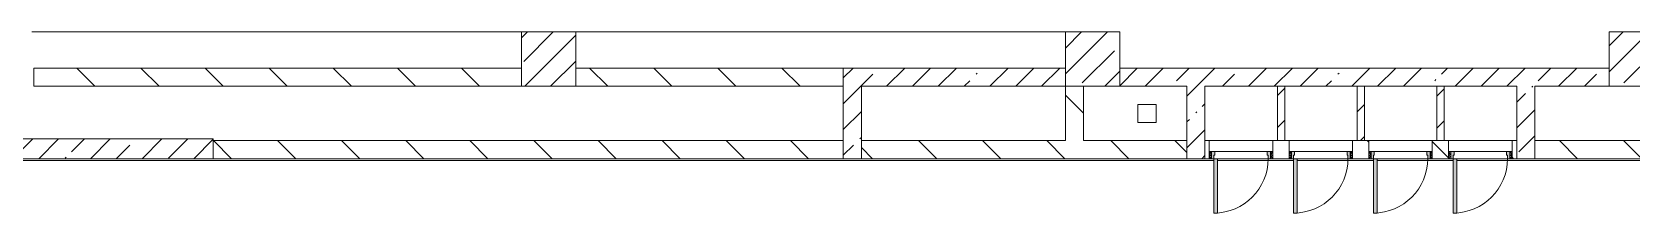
# Model space of a CAD drawing. Header units: millimetres. Extents: x -5507 to 191320, y -8553 to 29000.
# Drawn here: x 105100 to 122740, y 10300 to 12300 of the extents above; entities that cross this region are included whole.
import ezdxf

# ---------------------------------------------------------------- set-up
doc = ezdxf.new("R2010")
doc.units = ezdxf.units.MM
for name, color, linetype, lineweight, true_color in [('A-DOOR-1', 7, 'Continuous', 5, 0xaaaaaa), ('A-DOOR-2', 7, 'Continuous', 5, 0xe2e2e2), ('A-DOOR-FRAM-1', 7, 'Continuous', 5, 0xe2e2e2), ('A-DOOR-FRAM-2', 7, 'Continuous', 5, 0xaaaaaa), ('A-FLOR-2', 7, 'Continuous', 5, 0xaaaaaa)]:
    doc.layers.add(name, color=color, linetype=linetype, lineweight=lineweight, true_color=true_color)
for name, color, linetype, lineweight in [('A-WALL', 7, 'Continuous', 9), ('I-WALL-2', 7, 'Continuous', 5), ('S-COLS-2', 7, 'Continuous', 5)]:
    doc.layers.add(name, color=color, linetype=linetype, lineweight=lineweight)
pattern_1 = [(135, (62340, 0), (-353.5534, -353.5534), [])]
pattern_2 = [(45, (62340, 0), (-285.1231, 285.1231), []), (45, (62625.1, 0), (-285.1231, 285.1231), [504.031, -100.806, 16.764, -84.042])]
pattern_3 = [(45, (62339.98, 0), (-176.7767, 176.7767), [])]
pattern_4 = [(135, (1951.41, 164.685), (-14.14214, -14.14214), []), (225, (1951.41, 164.685), (14.14214, -14.14214), [])]
pattern_5 = [(45, (-171.384, 164.685), (-14.1421, 14.1421), []), (135, (-171.384, 164.685), (-14.1421, -14.1421), [])]

# ---------------------------------------------------------------- blocks, each defined once
blk = doc.blocks.new('BSC_Колонна _Прямоугольная - 600х600-23205375-3_5_1_птичка')
at = {"layer": 'S-COLS-2'}
h = blk.add_hatch(dxfattribs=at)
h.set_pattern_fill('FP_70', color=256, style=0, pattern_type=2)
h.set_pattern_definition([(45, (-54460, -12000), (-285.123, 285.123), []), (45, (-54174.88, -12000), (-285.123, 285.123), [504.031, -100.806, 16.764, -84.042])])
h.paths.add_polyline_path([(300, -300), (300, 300), (-300, 300), (-300, -300)])
for p, q in [((300, 300), (-300, 300)), ((-300, 300), (-300, -300)), ((300, -300), (300, 300)), ((-300, -300), (300, -300))]:
    blk.add_line(p, q, dxfattribs=at)
blk = doc.blocks.new('BSC_Колонна _Прямоугольная - 600х600-V53-3_5_1_птичка')
at = {"layer": 'S-COLS-2'}
h = blk.add_hatch(dxfattribs=at)
h.set_pattern_fill('FP_79', color=256, style=0, pattern_type=2)
h.set_pattern_definition([(45, (-60460, -12000), (-285.1231, 285.1231), []), (45, (-60174.88, -12000), (-285.1231, 285.1231), [504.031, -100.806, 16.764, -84.042])])
h.paths.add_polyline_path([(-300, -300), (300, -300), (300, 300), (-300, 300)])
for p, q in [((300, 300), (-300, 300)), ((-300, 300), (-300, -300)), ((300, -300), (300, 300)), ((-300, -300), (300, -300))]:
    blk.add_line(p, q, dxfattribs=at)
blk = doc.blocks.new('110_Дверь_СКБ_1Ст - д-18 700x2100h_Технический шкаф ЭОМ и СС-V107-3_5_1_птичка')
at = {"layer": 'A-DOOR-1'}
h = blk.add_hatch(dxfattribs=at)
h.set_pattern_fill('FP_108', color=256, style=0, pattern_type=2)
h.set_pattern_definition(pattern_4)
h.paths.add_polyline_path([(362.5, 100), (337.5, 100), (337.5, 20), (362.5, 20)])
at = {"layer": 'A-DOOR-2'}
h = blk.add_hatch(color=256, dxfattribs=at)
h.paths.add_polyline_path([(-312.5, 100), (-312.5, 20), (-277.5, 20), (-277.5, 60), (-287.5, 60), (-290.4, 100)])
h.paths.add_polyline_path([(312.5, 100), (312.5, 60), (302.5, 60), (302.5, 20), (337.5, 20), (337.5, 100)])
at = {"layer": 'A-DOOR-FRAM-1'}
blk.add_hatch(color=256, dxfattribs=at).paths.add_polyline_path([(272.5, 700), (272.5, 100), (312.5, 100), (312.5, 700)])
at = {"layer": 'A-DOOR-FRAM-2'}
h = blk.add_hatch(dxfattribs=at)
h.set_pattern_fill('FP_109', color=256, style=0, pattern_type=2)
h.set_pattern_definition(pattern_5)
h.paths.add_polyline_path([(-312.5, 100), (-337.5, 100), (-337.5, 20), (-312.5, 20)])
at = {"layer": 'A-DOOR-1'}
for p, q in [((312.5, 700), (272.5, 700)), ((272.5, 700), (272.5, 100)), ((312.5, 100), (312.5, 700)), ((272.5, 100), (312.5, 100))]:
    blk.add_line(p, q, dxfattribs=at)
blk.add_arc((312.5, 100), 600, 90, 180, dxfattribs=at)
at = {"layer": 'A-DOOR-FRAM-2'}
for p, q in [((-312.5, 100), (-337.5, 100)), ((-337.5, 100), (-337.5, 20)), ((-337.5, 20), (-312.5, 20)), ((-287.5, 100), (-312.5, 100)), ((-312.5, 100), (-312.5, 20)), ((-312.5, 20), (-312.5, 100)), ((-312.5, 20), (-277.5, 20)), ((-287.5, 60), (-287.5, 100)), ((-287.5, 100), (272.5, 100)), ((-277.5, 60), (-287.5, 60)), ((-277.5, 20), (-277.5, 60)), ((302.5, 20), (-277.5, 20)), ((312.5, 60), (302.5, 60)), ((302.5, 60), (302.5, 20)), ((302.5, 20), (337.5, 20)), ((312.5, 100), (312.5, 60)), ((337.5, 100), (312.5, 100)), ((337.5, 20), (337.5, 100)), ((362.5, 100), (337.5, 100)), ((337.5, 100), (337.5, 20)), ((337.5, 20), (362.5, 20)), ((362.5, 20), (362.5, 100))]:
    blk.add_line(p, q, dxfattribs=at)
blk = doc.blocks.new('110_Дверь_СКБ_1Ст - д-18 700x2100h_Технический шкаф ЭОМ и СС-23257539-3_5_1_птичка')
at = {"layer": 'A-DOOR-1'}
h = blk.add_hatch(dxfattribs=at)
h.set_pattern_fill('FP_108', color=256, style=0, pattern_type=2)
h.set_pattern_definition(pattern_4)
h.paths.add_polyline_path([(362.5, 100), (337.5, 100), (337.5, 20), (362.5, 20)])
at = {"layer": 'A-DOOR-2'}
h = blk.add_hatch(color=256, dxfattribs=at)
h.paths.add_polyline_path([(312.5, 100), (312.5, 60), (302.5, 60), (302.5, 20), (337.5, 20), (337.5, 100)])
h.paths.add_polyline_path([(-287.5, 100), (-312.5, 100), (-312.5, 20), (-277.5, 20), (-277.5, 60), (-287.5, 60)])
at = {"layer": 'A-DOOR-FRAM-1'}
blk.add_hatch(color=256, dxfattribs=at).paths.add_polyline_path([(272.5, 700), (272.5, 100), (312.5, 100), (312.5, 700), (284.2, 700)])
at = {"layer": 'A-DOOR-FRAM-2'}
h = blk.add_hatch(dxfattribs=at)
h.set_pattern_fill('FP_109', color=256, style=0, pattern_type=2)
h.set_pattern_definition(pattern_5)
h.paths.add_polyline_path([(-312.5, 100), (-337.5, 100), (-337.5, 20), (-312.5, 20)])
at = {"layer": 'A-DOOR-1'}
for p, q in [((312.5, 700), (272.5, 700)), ((272.5, 700), (272.5, 100)), ((312.5, 100), (312.5, 700)), ((272.5, 100), (312.5, 100))]:
    blk.add_line(p, q, dxfattribs=at)
blk.add_arc((312.5, 100), 600, 90, 180, dxfattribs=at)
at = {"layer": 'A-DOOR-FRAM-2'}
for p, q in [((-312.5, 100), (-337.5, 100)), ((-337.5, 100), (-337.5, 20)), ((-337.5, 20), (-312.5, 20)), ((-287.5, 100), (-312.5, 100)), ((-312.5, 100), (-312.5, 20)), ((-312.5, 20), (-312.5, 100)), ((-312.5, 20), (-277.5, 20)), ((-287.5, 60), (-287.5, 100)), ((-287.5, 100), (272.5, 100)), ((-277.5, 60), (-287.5, 60)), ((-277.5, 20), (-277.5, 60)), ((302.5, 20), (-277.5, 20)), ((312.5, 60), (302.5, 60)), ((302.5, 60), (302.5, 20)), ((302.5, 20), (337.5, 20)), ((312.5, 100), (312.5, 60)), ((337.5, 100), (312.5, 100)), ((337.5, 20), (337.5, 100)), ((362.5, 100), (337.5, 100)), ((337.5, 100), (337.5, 20)), ((337.5, 20), (362.5, 20)), ((362.5, 20), (362.5, 100))]:
    blk.add_line(p, q, dxfattribs=at)

msp = doc.modelspace()

# ---------------------------------------------------------------- hatches: boundary and pattern name
at = {"layer": 'I-WALL-2'}
h = msp.add_hatch(dxfattribs=at)
h.set_pattern_fill('FP_65', color=256, style=0, pattern_type=2)
h.set_pattern_definition(pattern_1)
h.paths.add_polyline_path([(114050, 11700), (114050, 11900), (111100, 11900), (111100, 11700)])
h.paths.add_polyline_path([(110500, 11700), (110500, 11900), (105120, 11900), (105120, 11700), (108020.6, 11700)])
h = msp.add_hatch(dxfattribs=at)
h.set_pattern_fill('FP_62', color=256, style=0, pattern_type=2)
h.set_pattern_definition(pattern_2)
h.paths.add_polyline_path([(116500, 11700), (116500, 11900), (114050, 11900), (114050, 11700), (115478.1, 11700)])
h = msp.add_hatch(dxfattribs=at)
h.set_pattern_fill('FP_62', color=256, style=0, pattern_type=2)
h.set_pattern_definition(pattern_2)
h.paths.add_polyline_path([(119719.2, 11700), (122500, 11700), (122500, 11900), (117100, 11900), (117100, 11700), (119206.8, 11700)])
h.paths.add_polyline_path([(123500, 11700), (128500, 11700), (128500, 11900), (123100, 11900), (123100, 11700)])
h = msp.add_hatch(dxfattribs=at)
h.set_pattern_fill('FP_62', color=256, style=0, pattern_type=2)
h.set_pattern_definition(pattern_2)
h.paths.add_polyline_path([(114250, 10900), (114250, 11700), (114050, 11700), (114050, 10900)])
h = msp.add_hatch(dxfattribs=at)
h.set_pattern_fill('FP_65', color=256, style=0, pattern_type=2)
h.set_pattern_definition(pattern_1)
h.paths.add_polyline_path([(116500, 11100), (116700, 11100), (116700, 11700), (116500, 11700), (116500, 11222.1)])
h = msp.add_hatch(dxfattribs=at)
h.set_pattern_fill('FP_62', color=256, style=0, pattern_type=2)
h.set_pattern_definition(pattern_2)
h.paths.add_polyline_path([(117840, 10900), (118040, 10900), (118040, 11700), (117840, 11700), (117840, 11100)])
h = msp.add_hatch(dxfattribs=at)
h.set_pattern_fill('FP_67', color=256, style=0, pattern_type=2)
h.set_pattern_definition(pattern_3)
h.paths.add_polyline_path([(118919.2, 11100), (118919.2, 11700), (118839.2, 11700), (118839.2, 11100)])
h = msp.add_hatch(dxfattribs=at)
h.set_pattern_fill('FP_67', color=256, style=0, pattern_type=2)
h.set_pattern_definition(pattern_3)
h.paths.add_polyline_path([(119719.2, 11100), (119799.2, 11100), (119799.2, 11700), (119719.2, 11700), (119719.2, 11222.1)])
h = msp.add_hatch(dxfattribs=at)
h.set_pattern_fill('FP_67', color=256, style=0, pattern_type=2)
h.set_pattern_definition(pattern_3)
h.paths.add_polyline_path([(120599.2, 11100), (120679.2, 11100), (120679.2, 11700), (120599.2, 11700), (120599.2, 11222.1)])
h = msp.add_hatch(dxfattribs=at)
h.set_pattern_fill('FP_62', color=256, style=0, pattern_type=2)
h.set_pattern_definition(pattern_2)
h.paths.add_polyline_path([(121680, 10900), (121680, 11700), (121480, 11700), (121480, 10900)])
h = msp.add_hatch(dxfattribs=at)
h.set_pattern_fill('FP_62', color=256, style=0, pattern_type=2)
h.set_pattern_definition(pattern_2)
h.paths.add_polyline_path([(107100, 10900), (107100, 11120), (104720, 11120), (104720, 10900)])
h = msp.add_hatch(dxfattribs=at)
h.set_pattern_fill('FP_65', color=256, style=0, pattern_type=2)
h.set_pattern_definition(pattern_1)
h.paths.add_polyline_path([(123500, 10900), (123500, 11100), (121680, 11100), (121680, 10900), (122935.5, 10900)])
h.paths.add_polyline_path([(120547.8, 10900), (120727.8, 10900), (120727.8, 11100), (120547.8, 11100), (120547.8, 10980)])
h.paths.add_polyline_path([(121427.8, 10900), (121480, 10900), (121480, 11100), (121427.8, 11100), (121427.8, 10980)])
h.paths.add_polyline_path([(117342.4, 10900), (117840, 10900), (117840, 11100), (114250, 11100), (114250, 10900), (115478.1, 10900)])
h.paths.add_polyline_path([(118040, 10900), (118087.8, 10900), (118087.8, 11100), (118040, 11100), (118040, 10980)])
h.paths.add_polyline_path([(111749.3, 10900), (114050, 10900), (114050, 11100), (107100, 11100), (107100, 10900), (108020.6, 10900)])
h.paths.add_polyline_path([(118787.8, 10900), (118967.8, 10900), (118967.8, 11100), (118787.8, 11100), (118787.8, 10980)])
h.paths.add_polyline_path([(119672.9, 10900), (119847.8, 10900), (119847.8, 11100), (119667.8, 11100), (119667.8, 10900)])
at = {"layer": 'S-COLS-2'}
h = msp.add_hatch(dxfattribs=at)
h.set_pattern_fill('FP_62', color=256, style=0, pattern_type=2)
h.set_pattern_definition(pattern_2)
h.paths.add_polyline_path([(111100, 11700), (111100, 12300), (110500, 12300), (110500, 11700)])

# ---------------------------------------------------------------- linework, layer by layer
at = {"layer": 'A-FLOR-2'}
for p, q in [((110500, 12300), (105100, 12300)), ((116500, 12300), (111100, 12300)), ((117300, 11500), (117500, 11500)), ((117300, 11300), (117300, 11500)), ((117500, 11500), (117500, 11300)), ((117500, 11300), (117300, 11300)), ((118137.8, 10880), (104740, 10880)), ((119017.8, 10880), (118177.8, 10880)), ((119897.8, 10880), (119057.8, 10880)), ((120777.8, 10880), (119937.8, 10880)), ((123720, 10880), (120817.8, 10880))]:
    msp.add_line(p, q, dxfattribs=at)
at = {"layer": 'A-WALL'}
for p, q in [((114050, 11700), (114050, 11900)), ((118919.2, 11700), (118839.2, 11700)), ((119799.2, 11700), (119719.2, 11700)), ((120679.2, 11700), (120599.2, 11700)), ((114050, 10900), (114050, 11100)), ((114250, 10900), (114250, 11100)), ((117840, 10900), (117840, 11100)), ((118040, 10900), (118040, 11100)), ((118839.2, 11100), (118919.2, 11100)), ((119719.2, 11100), (119799.2, 11100)), ((120599.2, 11100), (120679.2, 11100)), ((121480, 10900), (121480, 11100)), ((121680, 10900), (121680, 11100))]:
    msp.add_line(p, q, dxfattribs=at)
at = {"layer": 'I-WALL-2'}
for p, q in [((110500, 11900), (105120, 11900)), ((105120, 11900), (105120, 11700)), ((110500, 11700), (110500, 11900)), ((116500, 11900), (111100, 11900)), ((111100, 11900), (111100, 11700)), ((122500, 11900), (117100, 11900)), ((105120, 11700), (110500, 11700)), ((111100, 11700), (114050, 11700)), ((114050, 11700), (114050, 11100)), ((114250, 11100), (114250, 11700)), ((114250, 11700), (116500, 11700)), ((116500, 11700), (116500, 11100)), ((116700, 11100), (116700, 11700)), ((117100, 11700), (117840, 11700)), ((117840, 11700), (117840, 11100)), ((118040, 11100), (118040, 11700)), ((118040, 11700), (118839.2, 11700)), ((118839.2, 11700), (118839.2, 11100)), ((118919.2, 11100), (118919.2, 11700)), ((118919.2, 11700), (119719.2, 11700)), ((119719.2, 11700), (119719.2, 11100)), ((119799.2, 11100), (119799.2, 11700)), ((119799.2, 11700), (120599.2, 11700)), ((120599.2, 11700), (120599.2, 11100)), ((120679.2, 11100), (120679.2, 11700)), ((120679.2, 11700), (121480, 11700)), ((121480, 11700), (121480, 11100)), ((121680, 11100), (121680, 11700)), ((121680, 11700), (122500, 11700)), ((107100, 11120), (104720, 11120)), ((107100, 10900), (107100, 11120)), ((114050, 11100), (107100, 11100)), ((116500, 11100), (114250, 11100)), ((117840, 11100), (116700, 11100)), ((118040, 11100), (118839.2, 11100)), ((118087.8, 10980), (118087.8, 11100)), ((118787.8, 11100), (118787.8, 10980)), ((118919.2, 11100), (119719.2, 11100)), ((118967.8, 10980), (118967.8, 11100)), ((119667.8, 11100), (119667.8, 10980)), ((119799.2, 11100), (120599.2, 11100)), ((119847.8, 10980), (119847.8, 11100)), ((120547.8, 11100), (120547.8, 10980)), ((120679.2, 11100), (121480, 11100)), ((120727.8, 10980), (120727.8, 11100)), ((121427.8, 11100), (121427.8, 10980)), ((122900, 11100), (121680, 11100)), ((104720, 10900), (118087.8, 10900)), ((118787.8, 10900), (118967.8, 10900)), ((119667.8, 10900), (119847.8, 10900)), ((120547.8, 10900), (120727.8, 10900)), ((121427.8, 10900), (123700, 10900))]:
    msp.add_line(p, q, dxfattribs=at)
at = {"layer": 'S-COLS-2'}
for p, q in [((111100, 12300), (110500, 12300)), ((110500, 12300), (110500, 11900)), ((111100, 11900), (111100, 12300)), ((110500, 11900), (110500, 11700)), ((111100, 11700), (111100, 11900)), ((110500, 11700), (111100, 11700))]:
    msp.add_line(p, q, dxfattribs=at)

# ---------------------------------------------------------------- block references
at = {"layer": 'A-DOOR-1', "rotation": 180}
for name, p in [('110_Дверь_СКБ_1Ст - д-18 700x2100h_Технический шкаф ЭОМ и СС-V107-3_5_1_птичка', (118450.3, 11000)), ('110_Дверь_СКБ_1Ст - д-18 700x2100h_Технический шкаф ЭОМ и СС-23257539-3_5_1_птичка', (119330.3, 11000)), ('110_Дверь_СКБ_1Ст - д-18 700x2100h_Технический шкаф ЭОМ и СС-23257539-3_5_1_птичка', (120210.3, 11000)), ('110_Дверь_СКБ_1Ст - д-18 700x2100h_Технический шкаф ЭОМ и СС-23257539-3_5_1_птичка', (121090.3, 11000))]:
    msp.add_blockref(name, p, dxfattribs=at)
at = {"layer": 'S-COLS-2'}
for name, p in [('BSC_Колонна _Прямоугольная - 600х600-23205375-3_5_1_птичка', (116800, 12000)), ('BSC_Колонна _Прямоугольная - 600х600-V53-3_5_1_птичка', (122800, 12000))]:
    msp.add_blockref(name, p, dxfattribs=at)

doc.saveas('drawing.dxf')
